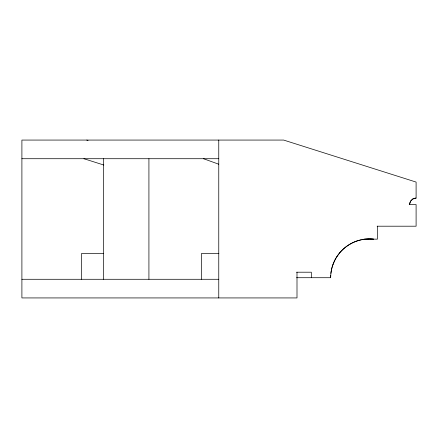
<?xml version="1.0" encoding="UTF-8"?>
<svg xmlns="http://www.w3.org/2000/svg" width="438" height="438" viewBox="0 0 438 438"><rect width="100%" height="100%" fill="white"/><g stroke="black" fill="none" stroke-linecap="round" stroke-linejoin="round"><path stroke-width="0.66" d="M409.689 203.845L409.65 204.551A6.45 6.45 0 0 1 416.1 198.107L416.1 182.071L283.649 140.067L21.9 140.067L21.9 297.933L296.997 297.933L296.997 272.206M331.27 270.87L331.051 272.212A27.671 19.568 -90 0 0 330.904 273.372M409.749 203.446L410.57 201.239M331.363 270.372L331.719 268.708M331.801 268.374L332.064 267.388M332.201 266.895L332.453 266.069M332.661 265.417L333.061 264.289M333.121 264.125L334.769 260.342M334.846 260.188L335.158 259.581M335.322 259.28L335.656 258.677M335.738 258.524L335.913 258.228M336.17 257.785L336.439 257.352M410.625 201.146L412.716 199.066M336.619 257.062L336.986 256.482M337.085 256.339L339.609 252.934M339.713 252.808L339.822 252.682A53.146 37.58 -90 0 1 347.756 245.598M348.029 245.379L349.174 244.65M349.316 244.563L352.442 242.855M412.81 199.005L414.468 198.315A12.697 8.979 -90 0 1 416.1 198.107M352.754 242.701L353.378 242.411M353.69 242.274L354.315 242M354.632 241.869L356.554 241.135M356.718 241.075L357.857 240.697M358.021 240.648L359.505 240.221M359.839 240.139L361.169 239.821M362.007 239.646L363.693 239.356M364.197 239.285L369.075 238.929M21.9 158.715L218.765 158.715M409.262 204.551L416.1 204.551L416.1 226.2L377.134 226.2M363.907 239.148L377.436 239.148L377.436 226.2M103.62 253.553L81.484 253.553L81.484 279.285M218.891 253.553L201.387 253.553L201.387 279.285M296.542 272.206L311.325 272.206L311.325 277.714M296.542 277.714L330.663 277.714A38.785 38.785 0 0 1 373.581 239.148L369.705 238.929M21.9 279.285L218.765 279.285M86.784 140.067L88.054 140.472M83.899 158.715L103.801 165.027M203.511 158.715L218.765 164.212M218.765 140.067L218.765 297.933M148.92 158.715L148.92 279.285M103.428 158.715L103.428 279.285M330.663 277.714A27.671 19.568 -90 0 1 330.734 275.371"/></g></svg>
